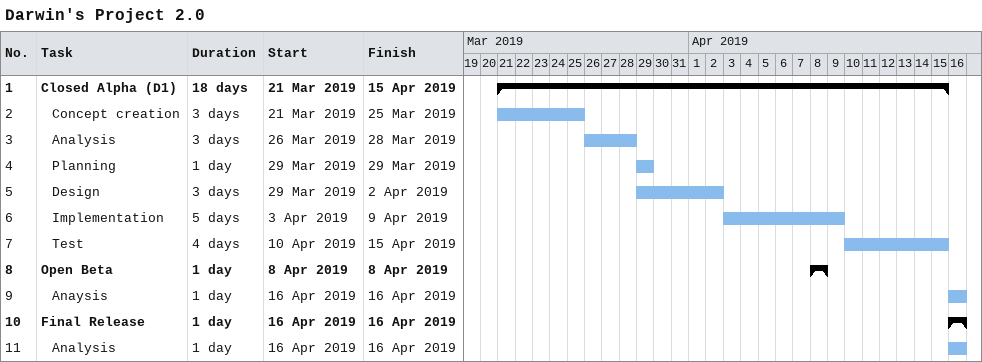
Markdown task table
Darwin's Project 2.0

| ID | Level | Task | Duration | Start | Finish |
|---|---|---|---|---|---|
| 1 | 1 | **Closed Alpha (D1)** | 18d | 2019-03-21 | 2019-04-15 |
| 2 | 2 | Concept creation | 3d | 2019-03-21 | 2019-03-25 |
| 3 | 2 | Analysis | 3d | 2019-03-26 | 2019-03-28 |
| 4 | 2 | Planning | 1d | 2019-03-29 | 2019-03-29 |
| 5 | 2 | Design | 3d | 2019-03-29 | 2019-04-02 |
| 6 | 2 | Implementation | 5d | 2019-04-03 | 2019-04-09 |
| 7 | 2 | Test | 4d | 2019-04-10 | 2019-04-15 |
| 8 | 1 | **Open Beta** | 1d | 2019-04-08 | 2019-04-08 |
| 9 | 2 | Anaysis | 1d | 2019-04-16 | 2019-04-16 |
| 10 | 1 | **Final Release** | 1d | 2019-04-16 | 2019-04-16 |
| 11 | 2 | Analysis | 1d | 2019-04-16 | 2019-04-16 |
